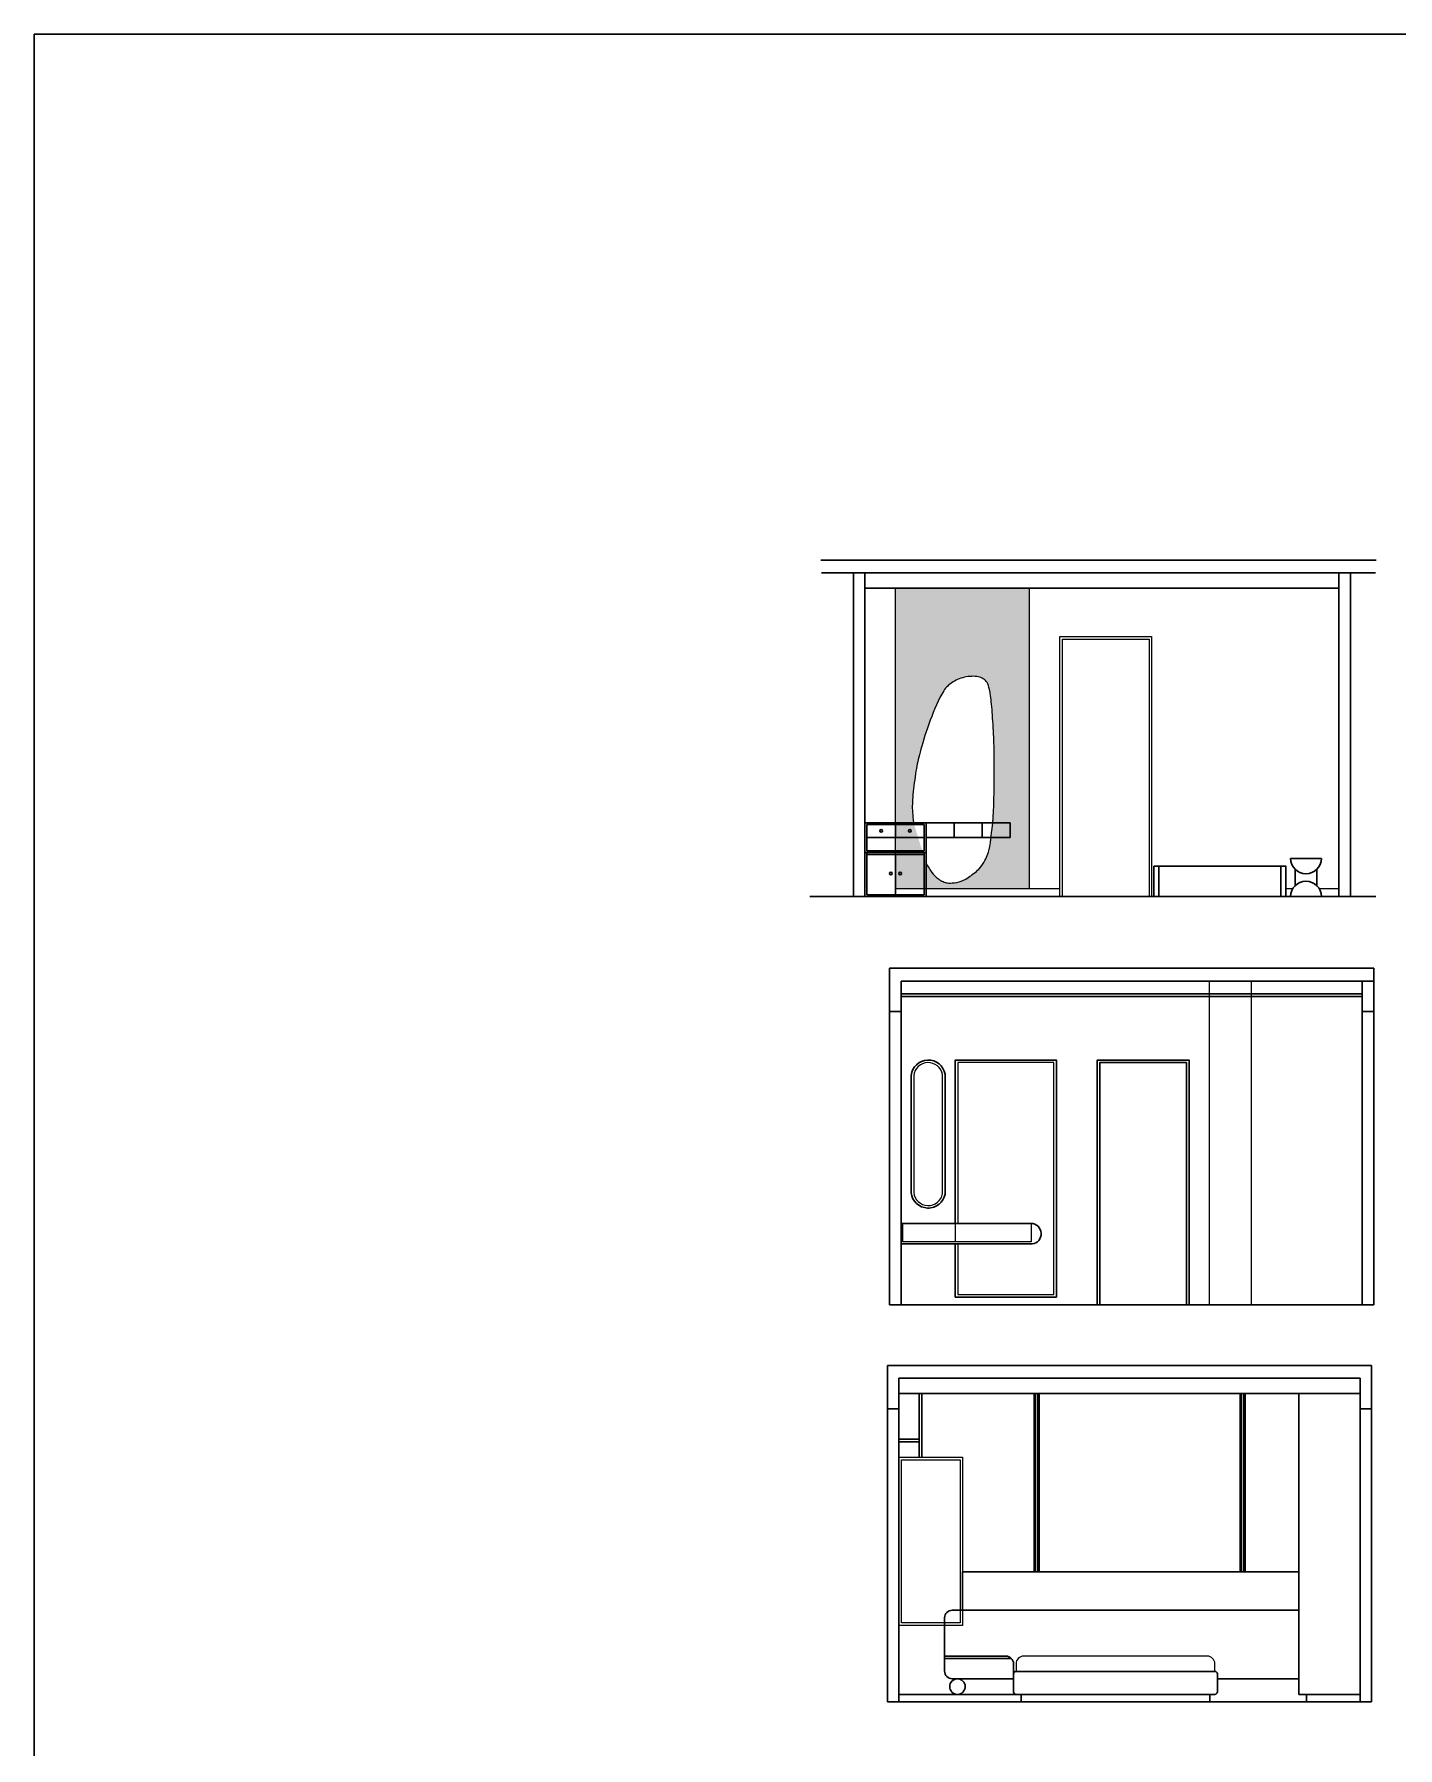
# Model space of a CAD drawing. Header units: millimetres. Extents: x 56222 to 3066687, y -650199 to -121287.
# Drawn here: x 128333 to 128868, y -182994 to -182322 of the extents above; entities that cross this region are included whole.
import ezdxf

# ---------------------------------------------------------------- set-up
doc = ezdxf.new("R2010")
doc.units = ezdxf.units.MM
doc.header["$MEASUREMENT"] = 0
doc.layers.add('AR HATCH-7', color=7, linetype='Continuous')
for name, color, linetype, lineweight in [('el', 7, 'Continuous', 20), ('ELEVATION', 250, 'Continuous', 9), ('FURNI', 25, 'Continuous', 5), ('FURNITURE', 32, 'Continuous', 9), ('glass', 132, 'Continuous', 20), ('SECTION ( SLAB PLine )', 104, 'Continuous', 30), ('TILE', 14, 'Continuous', 9), ('XX~SLAB ( BEAM )~ ( DIM )', 7, 'Continuous', 9)]:
    doc.layers.add(name, color=color, linetype=linetype, lineweight=lineweight)

msp = doc.modelspace()

# ---------------------------------------------------------------- hatches: boundary and pattern name
at = {"layer": 'AR HATCH-7', "lineweight": 25, "true_color": 0xcfcfcf, "transparency": 33554687}
h = msp.add_hatch(dxfattribs=at)
h.set_pattern_fill('AR-CONC', color=254, scale=0.3)
h.set_pattern_definition([(50, (-4948.3932, 86.612), (2.151780548, -0.188256405), [0.225, -2.475]), (355, (-4948.3932, 86.612), (-0.416254, 2.256576401), [0.18, -1.98]), (100.4514445, (-4948.214, 86.5963), (1.73552654, 2.068319973), [0.191220576, -2.103426336]), (46.1842, (-4948.3932, 87.212), (3.201723992, -0.496557842), [0.3375, -3.7125]), (96.6356355, (-4948.1264, 87.1706), (2.803985837, 2.922355802), [0.286831026, -3.15514128]), (351.184164, (-4948.3932, 87.212), (2.803985835, 2.9223558), [0.27, -2.970000003]), (21, (-4948.0932, 87.062), (1.790721156, -1.207856672), [0.225, -2.475]), (326, (-4948.0932, 87.062), (0.729945996, 2.175450135), [0.18, -1.98]), (71.4514447, (-4947.944, 86.9614), (2.52066713, 0.967593458), [0.19122057, -2.103426336]), (37.5, (-4948.39325, 86.612), (0.036479566, 0.9986815615), [0, -1.956, 0, -2.01, 0, -1.9875]), (7.5, (-4948.3932, 86.612), (0.7892086123, 1.1832351356), [0, -1.146, 0, -1.911, 0, -0.7575]), (327.5, (-4949.06225, 86.612), (1.6014673085, -0.0676646152), [0, -0.75, 0, -2.34, 0, -3.105]), (317.5, (-4949.3622, 86.612), (1.749558508, 0.300314947), [0, -0.975, 0, -1.554, 0, -2.205])])
h.paths.add_polyline_path([(128723.807, -182539.542), (128671.307, -182539.542), (128671.307, -182657.542), (128723.807, -182657.542)])
edge = h.paths.add_edge_path(flags=16)
edge.add_spline(control_points=[(128689.457, -182581.125), (128690.524, -182579.17), (128692.478, -182577.167), (128694.433, -182576.015), (128696.939, -182574.763), (128699.845, -182574.163), (128702.702, -182574.062), (128704.857, -182574.513), (128706.711, -182575.665), (128707.814, -182577.367), (128708.627, -182581.078), (128709.403, -182588.747), (128709.968, -182599.87), (128710.119, -182606.998), (128710.019, -182621.319), (128709.851, -182627.279), (128709.534, -182631.041), (128709.489, -182631.542)], knot_values=[19.8479774, 19.8479774, 19.8479774, 19.8479774, 20.8479774, 21.8479774, 22.8479774, 23.8479774, 24.8479774, 25.8479774, 26.8479774, 27.8479774, 28.8479774, 29.8479774, 30.8479774, 31.8479774, 32.8479774, 33.8479774, 34, 34, 34, 34], degree=3, periodic=0)
edge.add_spline(control_points=[(128709.489, -182631.542), (128708.744, -182638.173), (128708.285, -182641.436), (128707.605, -182644.044), (128706.531, -182646.151), (128704.498, -182649.702), (128699.537, -182653.408), (128696.43, -182654.96), (128692.42, -182655.31), (128690.967, -182655.11), (128689.063, -182654.259), (128687.309, -182653.007), (128686.03, -182651.824), (128684.077, -182648.74), (128683.307, -182647.436)], knot_values=[8.1647702, 8.1647702, 8.1647702, 8.1647702, 8.3852456, 9.3852456, 10.3852456, 11.3852456, 12.3852456, 13.3852456, 14.3852456, 15.3852456, 16.3852456, 17.3852456, 18.3852456, 19.2204754, 19.2204754, 19.2204754, 19.2204754], degree=3, periodic=0)
edge.add_line((128683.307, -182647.436), (128678.41, -182631.542))
edge.add_spline(control_points=[(128678.41, -182631.542), (128678.207, -182630.108), (128677.828, -182626.384), (128677.963, -182621.267), (128679.387, -182610.436), (128680.61, -182604.859), (128684.125, -182593.056), (128687.607, -182584.599), (128689.457, -182581.125)], knot_values=[0, 0, 0, 0, 0.5825708, 1.5825708, 2.5825708, 3.5825708, 4.5825708, 5.5825708, 5.5825708, 5.5825708, 5.5825708], degree=3, periodic=0)

# ---------------------------------------------------------------- linework, layer by layer
at = {"layer": 'el', "lineweight": 25}
msp.add_lwpolyline([(128671.307, -182539.542), (128723.807, -182539.542), (128723.807, -182657.542), (128671.307, -182657.542)], close=True, dxfattribs=at)
at = {"layer": 'ELEVATION', "color": 0, "lineweight": 25}
for points in [[(128735.807, -182558.542), (128771.807, -182558.542), (128771.807, -182660.542), (128735.807, -182660.542)], [(128736.807, -182559.542), (128770.807, -182559.542), (128770.807, -182660.542), (128736.807, -182660.542)], [(128672.638, -182880.482), (128697.638, -182880.482), (128697.638, -182946.482), (128672.638, -182946.482)], [(128673.638, -182881.482), (128696.638, -182881.482), (128696.638, -182945.482), (128673.638, -182945.482)]]:
    msp.add_lwpolyline(points, close=True, dxfattribs=at)
at = {"layer": 'FURNI', "lineweight": 30}
for p, q in [((128829.638, -182973.482), (128829.638, -182855.482)), ((128829.638, -182973.482), (128853.638, -182973.482)), ((128832.638, -182973.482), (128832.638, -182976.482))]:
    msp.add_line(p, q, dxfattribs=at)
at = {"layer": 'FURNITURE', "lineweight": 30}
for p, q in [((128659.307, -182631.542), (128683.307, -182631.542)), ((128659.307, -182631.542), (128659.307, -182632.542)), ((128659.307, -182631.542), (128659.307, -182660.542)), ((128659.307, -182637.542), (128659.307, -182632.542)), ((128660.057, -182632.292), (128682.557, -182632.292)), ((128660.057, -182632.292), (128660.057, -182642.542)), ((128671.307, -182637.292), (128671.307, -182632.292)), ((128682.557, -182632.292), (128682.557, -182642.542)), ((128683.307, -182631.542), (128683.307, -182660.542)), ((128683.307, -182631.542), (128716.307, -182631.542)), ((128683.307, -182637.292), (128683.307, -182631.542)), ((128694.307, -182637.292), (128694.307, -182631.542)), ((128705.307, -182637.292), (128705.307, -182631.542)), ((128716.307, -182631.542), (128716.307, -182637.292)), ((128660.057, -182637.292), (128682.557, -182637.292)), ((128716.307, -182637.292), (128683.307, -182637.292)), ((128659.307, -182643.292), (128683.307, -182643.292)), ((128660.057, -182642.542), (128682.557, -182642.542)), ((128660.057, -182643.292), (128660.057, -182659.792)), ((128660.057, -182644.042), (128682.557, -182644.042)), ((128671.307, -182644.042), (128671.307, -182659.792)), ((128682.557, -182643.292), (128682.557, -182659.792)), ((128826.356, -182645.542), (128838.45, -182645.542)), ((128828.091, -182649.782), (128828.091, -182656.302)), ((128836.714, -182649.782), (128836.714, -182656.302)), ((128660.057, -182659.792), (128682.557, -182659.792)), ((128677.495, -182730.667), (128677.495, -182776.72)), ((128697.638, -182940.481), (128697.638, -182925.42)), ((128697.638, -182925.42), (128829.638, -182925.42)), ((128690.614, -182964.358), (128690.614, -182943.481)), ((128693.614, -182940.481), (128829.638, -182940.481)), ((128714.638, -182958.482), (128690.614, -182958.482)), ((128716.874, -182959.482), (128690.614, -182959.482)), ((128690.614, -182959.482), (128690.614, -182964.358)), ((128717.638, -182967.358), (128717.638, -182961.482)), ((128796.638, -182964.482), (128718.638, -182964.482)), ((128693.614, -182967.358), (128717.638, -182967.358)), ((128717.638, -182965.482), (128717.638, -182972.482)), ((128797.638, -182965.482), (128797.638, -182972.482)), ((128797.638, -182967.358), (128829.638, -182967.358)), ((128718.638, -182973.482), (128672.638, -182973.482)), ((128796.638, -182973.482), (128718.638, -182973.482)), ((128720.638, -182973.482), (128720.638, -182976.482)), ((128794.638, -182973.482), (128794.638, -182976.482))]:
    msp.add_line(p, q, dxfattribs=at)
at = {"layer": 'FURNITURE', "color": 242, "lineweight": 30, "true_color": 0xcd2027}
msp.add_line((128637.765, -182660.542), (128859.843, -182660.542), dxfattribs=at)
at = {"layer": 'FURNITURE', "lineweight": 5}
for p, q in [((128678.495, -182730.667), (128678.495, -182776.72)), ((128674.241, -182795.946), (128674.241, -182788.718)), ((128694.8, -182788.718), (128694.8, -182795.946)), ((128724.495, -182788.718), (128724.495, -182795.946)), ((128724.495, -182795.946), (128674.241, -182795.946))]:
    msp.add_line(p, q, dxfattribs=at)
at = {"layer": 'FURNITURE', "lineweight": 30}
for points in [[(128772.658, -182648.542), (128824.482, -182648.542), (128824.482, -182660.542), (128772.658, -182660.542)], [(128772.658, -182648.542), (128774.658, -182648.542), (128774.658, -182660.542), (128772.658, -182660.542)], [(128822.482, -182648.542), (128824.482, -182648.542), (128824.482, -182660.542), (128822.482, -182660.542)]]:
    msp.add_lwpolyline(points, close=True, dxfattribs=at)
for points in [[(128684.283, -182724.663), (128684.148, -182724.663)], [(128694.8, -182796.814), (128694.8, -182817.663), (128734.495, -182817.663), (128734.495, -182724.663), (128694.8, -182724.663), (128694.8, -182788.718)], [(128690.8, -182777.204), (128690.8, -182730.183)], [(128683.938, -182782.718), (128684.427, -182782.718)], [(128724.913, -182796.814), (128673.495, -182796.814), (128673.495, -182788.718), (128724.495, -182788.718)]]:
    msp.add_lwpolyline(points, dxfattribs=at)
at = {"layer": 'FURNITURE', "lineweight": 5}
for points in [[(128695.8, -182796.814), (128695.8, -182816.663), (128733.495, -182816.663), (128733.495, -182725.663), (128695.8, -182725.663), (128695.8, -182788.718)], [(128689.8, -182777.204), (128689.8, -182730.183)], [(128687.169, -182788.718), (128701.876, -182788.718)]]:
    msp.add_lwpolyline(points, dxfattribs=at)
msp.add_lwpolyline([(128796.638, -182964.482), (128796.638, -182961.482, 0.4142136), (128793.638, -182958.482), (128721.638, -182958.482, 0.4142136), (128718.638, -182961.482), (128718.638, -182964.482)], format="xyb", dxfattribs=at)
at = {"layer": 'FURNITURE', "lineweight": 30}
for centre, radius in [((128665.682, -182634.733), 0.5), ((128676.932, -182634.733), 0.5), ((128669.469, -182651.483), 0.5), ((128673.145, -182651.483), 0.5), ((128695.643, -182970.42), 3.062)]:
    msp.add_circle(centre, radius, dxfattribs=at)
for centre, radius, start, end in [((128832.403, -182645.542), 6.047, 180, 0), ((128832.403, -182660.542), 6.047, 0, 180), ((128684.183, -182731.391), 6.727, 10.350234, 173.815784), ((128684.183, -182775.995), 6.727, 186.184216, 349.649766), ((128724.432, -182792.78), 4.063, 276.792983, 89.120954), ((128693.614, -182943.481), 3, 90, 180), ((128693.614, -182964.358), 3, 180, 270), ((128714.638, -182961.482), 3, 0, 90), ((128718.638, -182965.482), 1, 90, 180), ((128796.638, -182965.482), 1, 0, 90), ((128718.638, -182972.482), 1, 180, 270), ((128796.638, -182972.482), 1, 270, 0)]:
    msp.add_arc(centre, radius, start, end, dxfattribs=at)
at = {"layer": 'FURNITURE', "lineweight": 5}
for centre, start, end in [((128684.183, -182731.391), 10.350234, 173.815784), ((128684.183, -182775.995), 186.184216, 349.649766)]:
    msp.add_arc(centre, 5.727, start, end, dxfattribs=at)
at = {"layer": 'glass', "lineweight": 25}
for points, knots in [([(128709.489, -182631.542), (128709.534, -182631.041), (128709.851, -182627.279), (128710.019, -182621.319), (128710.119, -182606.998), (128709.968, -182599.87), (128709.403, -182588.747), (128708.627, -182581.078), (128707.814, -182577.367), (128706.711, -182575.665), (128704.857, -182574.513), (128702.702, -182574.062), (128699.845, -182574.163), (128696.939, -182574.763), (128694.433, -182576.015), (128692.478, -182577.167), (128690.524, -182579.17), (128689.457, -182581.125)], [19.8479774, 19.8479774, 19.8479774, 19.8479774, 20, 21, 22, 23, 24, 25, 26, 27, 28, 29, 30, 31, 32, 33, 34, 34, 34, 34]), ([(128689.457, -182581.125), (128687.607, -182584.599), (128684.125, -182593.056), (128680.61, -182604.859), (128679.387, -182610.436), (128677.963, -182621.267), (128677.828, -182626.384), (128678.207, -182630.108), (128678.41, -182631.542)], [0, 0, 0, 0, 1, 2, 3, 4, 5, 5.5825708, 5.5825708, 5.5825708, 5.5825708]), ([(128683.307, -182647.436), (128684.077, -182648.74), (128686.03, -182651.824), (128687.309, -182653.007), (128689.063, -182654.259), (128690.967, -182655.11), (128692.42, -182655.31), (128696.43, -182654.96), (128699.537, -182653.408), (128704.498, -182649.702), (128706.531, -182646.151), (128707.605, -182644.044), (128708.285, -182641.436), (128708.744, -182638.173), (128709.489, -182631.542)], [8.1647702, 8.1647702, 8.1647702, 8.1647702, 9, 10, 11, 12, 13, 14, 15, 16, 17, 18, 19, 19.2204754, 19.2204754, 19.2204754, 19.2204754])]:
    msp.add_open_spline(points, degree=3, knots=knots, dxfattribs=at)
at = {"layer": 'SECTION ( SLAB PLine )', "color": 1}
for p, q in [((128642.023, -182528.542), (128859.931, -182528.542)), ((128642.295, -182533.542), (128859.732, -182533.542)), ((128668.995, -182688.663), (128668.995, -182705.663)), ((128668.995, -182688.663), (128858.995, -182688.663)), ((128858.995, -182688.663), (128858.995, -182705.663)), ((128673.495, -182693.663), (128673.495, -182705.663)), ((128673.495, -182693.663), (128854.495, -182693.663)), ((128854.495, -182693.663), (128854.495, -182705.663)), ((128668.995, -182705.663), (128673.495, -182705.663)), ((128854.495, -182705.663), (128858.995, -182705.663)), ((128668.138, -182844.482), (128668.138, -182861.482)), ((128858.138, -182844.482), (128668.138, -182844.482)), ((128672.638, -182861.482), (128672.638, -182849.482)), ((128853.638, -182849.482), (128672.638, -182849.482)), ((128672.638, -182861.482), (128668.138, -182861.482)), ((128858.138, -182861.482), (128853.638, -182861.482))]:
    msp.add_line(p, q, dxfattribs=at)
at = {"layer": 'SECTION ( SLAB PLine )', "color": 6}
for p, q in [((128659.307, -182539.542), (128845.307, -182539.542)), ((128673.495, -182698.663), (128854.495, -182698.663)), ((128673.495, -182699.663), (128854.495, -182699.663)), ((128853.638, -182855.482), (128672.638, -182855.482))]:
    msp.add_line(p, q, dxfattribs=at)
at = {"layer": 'TILE', "lineweight": 25}
for p, q in [((128660.307, -182539.542), (128671.307, -182539.542)), ((128671.307, -182631.542), (128660.307, -182631.542)), ((128735.807, -182657.542), (128683.307, -182657.542)), ((128827.152, -182657.542), (128824.482, -182657.542)), ((128845.307, -182657.542), (128837.653, -182657.542))]:
    msp.add_line(p, q, dxfattribs=at)
at = {"layer": 'TILE', "color": 242, "lineweight": 5, "true_color": 0xcd2027}
for p, q in [((128794.495, -182820.663), (128794.495, -182693.663)), ((128810.995, -182820.663), (128810.995, -182693.663))]:
    msp.add_line(p, q, dxfattribs=at)
at = {"layer": 'TILE', "color": 242, "lineweight": 30, "true_color": 0xcd2027}
for p, q in [((128854.495, -182693.663), (128858.995, -182693.663)), ((128853.638, -182861.482), (128853.638, -182849.482)), ((128858.138, -182861.482), (128858.138, -182844.482)), ((128680.638, -182855.482), (128680.638, -182880.482)), ((128681.638, -182855.482), (128681.638, -182880.482)), ((128725.738, -182925.42), (128725.738, -182855.482)), ((128726.238, -182925.42), (128726.238, -182855.482)), ((128727.238, -182925.42), (128727.238, -182855.482)), ((128727.738, -182925.42), (128727.738, -182855.482)), ((128806.538, -182925.42), (128806.538, -182855.482)), ((128807.038, -182925.42), (128807.038, -182855.482)), ((128808.038, -182925.42), (128808.038, -182855.482)), ((128808.538, -182925.42), (128808.538, -182855.482)), ((128672.638, -182873.396), (128680.638, -182873.396)), ((128672.638, -182874.396), (128680.638, -182874.396))]:
    msp.add_line(p, q, dxfattribs=at)
msp.add_lwpolyline([(129733.325, -182322.254), (128333.367, -182322.254), (128333.367, -184444.332), (129733.325, -184444.332)], close=True, dxfattribs=at)
at = {"layer": 'TILE', "lineweight": 25}
msp.add_lwpolyline([(128659.307, -182558.158), (128659.307, -182557.158)], dxfattribs=at)
at = {"layer": 'XX~SLAB ( BEAM )~ ( DIM )', "lineweight": 30}
for p, q in [((128668.995, -182705.663), (128668.995, -182820.663)), ((128673.495, -182705.663), (128673.495, -182820.663)), ((128854.495, -182705.663), (128854.495, -182820.663)), ((128858.995, -182705.663), (128858.995, -182820.663)), ((128858.995, -182820.663), (128668.995, -182820.663)), ((128668.138, -182861.482), (128668.138, -182976.482)), ((128672.638, -182976.482), (128672.638, -182861.482)), ((128853.638, -182861.482), (128853.638, -182976.482)), ((128858.138, -182976.482), (128858.138, -182861.482)), ((128858.138, -182976.482), (128668.138, -182976.482))]:
    msp.add_line(p, q, dxfattribs=at)
for points in [[(128654.807, -182533.542), (128659.307, -182533.542), (128659.307, -182660.542), (128654.807, -182660.542)], [(128845.307, -182533.542), (128849.807, -182533.542), (128849.807, -182660.542), (128845.307, -182660.542)]]:
    msp.add_lwpolyline(points, close=True, dxfattribs=at)
for points in [[(128750.495, -182820.663), (128750.495, -182724.663), (128786.495, -182724.663), (128786.495, -182820.663)], [(128751.495, -182820.663), (128751.495, -182725.663), (128785.495, -182725.663), (128785.495, -182820.663)]]:
    msp.add_lwpolyline(points, dxfattribs=at)

doc.saveas('drawing.dxf')
